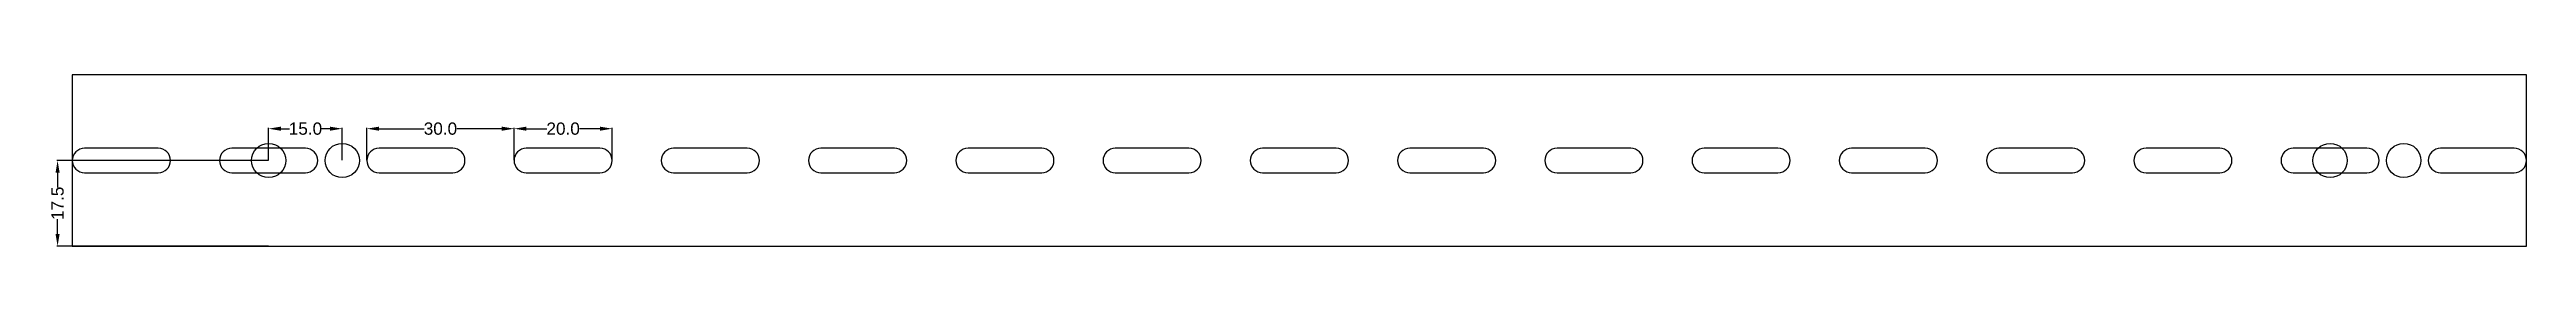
# Model space of a CAD drawing. Header units: millimetres. Extents: x -5 to 500, y 0 to 35.
import ezdxf

# ---------------------------------------------------------------- set-up
doc = ezdxf.new("R2010")
doc.units = ezdxf.units.MM
doc.header["$MEASUREMENT"] = 0
doc.layers.get('Defpoints').update_dxf_attribs({"color": 1})
doc.layers.add('1', color=30, linetype='Continuous')
doc.styles.get("Standard").update_dxf_attribs({"font": 'arial.ttf'})
doc.dimstyles.get("Standard").update_dxf_attribs({"dimtxt": 0.18, "dimasz": 0.18, "dimexe": 0.18, "dimexo": 0.0625, "dimgap": 0.09, "dimtad": 0, "dimtih": 1, "dimtoh": 1, "dimdec": 4, "dimzin": 0, "dimdsep": 46, "dimtxsty": 'Standard', "dimcen": 0.09, "dimadec": 0, "dimazin": 0, "dimtfac": 1, "dimtdec": 4, "dimtofl": 0, "dimtmove": 0, "dimatfit": 3, "dimfxl": 1, "dimtolj": 1, "dimtzin": 0, "dimarcsym": 0})

# ---------------------------------------------------------------- blocks, each defined once
blk = doc.blocks.new('*D1')
at = {"layer": 'Defpoints', "color": 0, "lineweight": -2, "transparency": 16777216}
for p, q in [((40, 17.56), (40, 24.18)), ((42.5, 24), (44.28, 24)), ((52.5, 24), (50.72, 24)), ((55, 17.56), (55, 24.18))]:
    blk.add_line(p, q, dxfattribs=at)
at = {"layer": 'Defpoints', "color": 0, "transparency": 16777216}
for p in [(55, 24), (40, 17.5), (55, 17.5)]:
    blk.add_point(p, dxfattribs=at)
for points in [[(42.5, 24.42), (42.5, 23.58), (40, 24)], [(52.5, 24.42), (52.5, 23.58), (55, 24)]]:
    blk.add_solid(points, dxfattribs=at)
at = {"layer": 'Defpoints', "color": 0, "transparency": 16777216, "insert": (47.5, 24), "char_height": 2.5, "attachment_point": 5}
blk.add_mtext('\\A1;15.0', dxfattribs=at)
blk = doc.blocks.new('*D2')
at = {"layer": 'Defpoints', "color": 0, "lineweight": -2, "transparency": 16777216}
for p, q in [((60, 17.56), (60, 24.18)), ((62.5, 24), (71.67, 24)), ((87.5, 24), (78.33, 24)), ((90, 17.56), (90, 24.18))]:
    blk.add_line(p, q, dxfattribs=at)
at = {"layer": 'Defpoints', "color": 0, "transparency": 16777216}
for p in [(90, 24), (60, 17.5), (90, 17.5)]:
    blk.add_point(p, dxfattribs=at)
for points in [[(62.5, 24.42), (62.5, 23.58), (60, 24)], [(87.5, 24.42), (87.5, 23.58), (90, 24)]]:
    blk.add_solid(points, dxfattribs=at)
at = {"layer": 'Defpoints', "color": 0, "transparency": 16777216, "insert": (75, 24), "char_height": 2.5, "attachment_point": 5}
blk.add_mtext('\\A1;30.0', dxfattribs=at)
blk = doc.blocks.new('*D3')
at = {"layer": 'Defpoints', "color": 0, "lineweight": -2, "transparency": 16777216}
for p, q in [((90, 17.56), (90, 24.18)), ((92.5, 24), (96.65, 24)), ((107.5, 24), (103.35, 24)), ((110, 17.56), (110, 24.18))]:
    blk.add_line(p, q, dxfattribs=at)
at = {"layer": 'Defpoints', "color": 0, "transparency": 16777216}
for p in [(110, 24), (90, 17.5), (110, 17.5)]:
    blk.add_point(p, dxfattribs=at)
for points in [[(92.5, 24.42), (92.5, 23.58), (90, 24)], [(107.5, 24.42), (107.5, 23.58), (110, 24)]]:
    blk.add_solid(points, dxfattribs=at)
at = {"layer": 'Defpoints', "color": 0, "transparency": 16777216, "insert": (100, 24), "char_height": 2.5, "attachment_point": 5}
blk.add_mtext('\\A1;20.0', dxfattribs=at)
blk = doc.blocks.new('*D4')
at = {"layer": 'Defpoints', "color": 0, "lineweight": -2, "transparency": 16777216}
for p, q in [((39.94, 17.5), (-3.18, 17.5)), ((-3, 15), (-3, 11.98)), ((-3, 2.5), (-3, 5.52)), ((39.94, 0), (-3.18, 0))]:
    blk.add_line(p, q, dxfattribs=at)
at = {"layer": 'Defpoints', "color": 0, "transparency": 16777216}
for p in [(40, 17.5), (40, 0), (-3, 0)]:
    blk.add_point(p, dxfattribs=at)
for points in [[(-3.42, 15), (-2.58, 15), (-3, 17.5)], [(-3.42, 2.5), (-2.58, 2.5), (-3, 0)]]:
    blk.add_solid(points, dxfattribs=at)
at = {"layer": 'Defpoints', "color": 0, "transparency": 16777216, "insert": (-3, 8.75), "char_height": 2.5, "attachment_point": 5, "rotation": 90}
blk.add_mtext('\\A1;17.5', dxfattribs=at)

msp = doc.modelspace()

# ---------------------------------------------------------------- linework, layer by layer
for centre in [(40, 17.5), (55, 17.5), (460, 17.5), (475, 17.5)]:
    msp.add_circle(centre, 3.5)
at = {"layer": '1'}
msp.add_lwpolyline([(0, 0), (500, 0), (500, 35), (0, 35)], close=True, dxfattribs=at)
for points in [[(2.5, 20, 1), (2.5, 15), (17.5, 15, 1), (17.5, 20)], [(32.5, 20, 1), (32.5, 15), (47.5, 15, 1), (47.5, 20)], [(62.5, 20, 1), (62.5, 15), (77.5, 15, 1), (77.5, 20)], [(92.5, 20, 1), (92.5, 15), (107.5, 15, 1), (107.5, 20)], [(122.5, 20, 1), (122.5, 15), (137.5, 15, 1), (137.5, 20)], [(152.5, 20, 1), (152.5, 15), (167.5, 15, 1), (167.5, 20)], [(182.5, 20, 1), (182.5, 15), (197.5, 15, 1), (197.5, 20)], [(212.5, 20, 1), (212.5, 15), (227.5, 15, 1), (227.5, 20)], [(242.5, 20, 1), (242.5, 15), (257.5, 15, 1), (257.5, 20)], [(272.5, 20, 1), (272.5, 15), (287.5, 15, 1), (287.5, 20)], [(302.5, 20, 1), (302.5, 15), (317.5, 15, 1), (317.5, 20)], [(332.5, 20, 1), (332.5, 15), (347.5, 15, 1), (347.5, 20)], [(362.5, 20, 1), (362.5, 15), (377.5, 15, 1), (377.5, 20)], [(392.5, 20, 1), (392.5, 15), (407.5, 15, 1), (407.5, 20)], [(422.5, 20, 1), (422.5, 15), (437.5, 15, 1), (437.5, 20)], [(452.5, 20, 1), (452.5, 15), (467.5, 15, 1), (467.5, 20)], [(482.5, 20, 1), (482.5, 15), (497.5, 15, 1), (497.5, 20)]]:
    msp.add_lwpolyline(points, format="xyb", close=True, dxfattribs=at)

# ---------------------------------------------------------------- dimensions: what is measured, and where the dimension line sits
at = {"layer": 'Defpoints'}
for base, p1, p2, picture, middle in [((55, 24), (40, 17.5), (55, 17.5), '*D1', (47.5, 24)), ((90, 24), (60, 17.5), (90, 17.5), '*D2', (75, 24)), ((110, 24), (90, 17.5), (110, 17.5), '*D3', (100, 24))]:
    dim = msp.add_linear_dim(base=base, p1=p1, p2=p2, dimstyle='Standard', override={"dimtxt": 2.5, "dimasz": 2.5, "dimdec": 1}, dxfattribs=at)
    dim.commit()
    dim.dimension.update_dxf_attribs({"geometry": picture, "text_midpoint": middle})
dim = msp.add_linear_dim(base=(-3, 0), p1=(40, 17.5), p2=(40, 0), angle=90, dimstyle='Standard', override={"dimtxt": 2.5, "dimasz": 2.5, "dimdec": 1}, dxfattribs=at)
dim.commit()
dim.dimension.update_dxf_attribs({"geometry": '*D4', "text_midpoint": (-3, 8.75), "text_rotation": 90})

doc.saveas('drawing.dxf')
